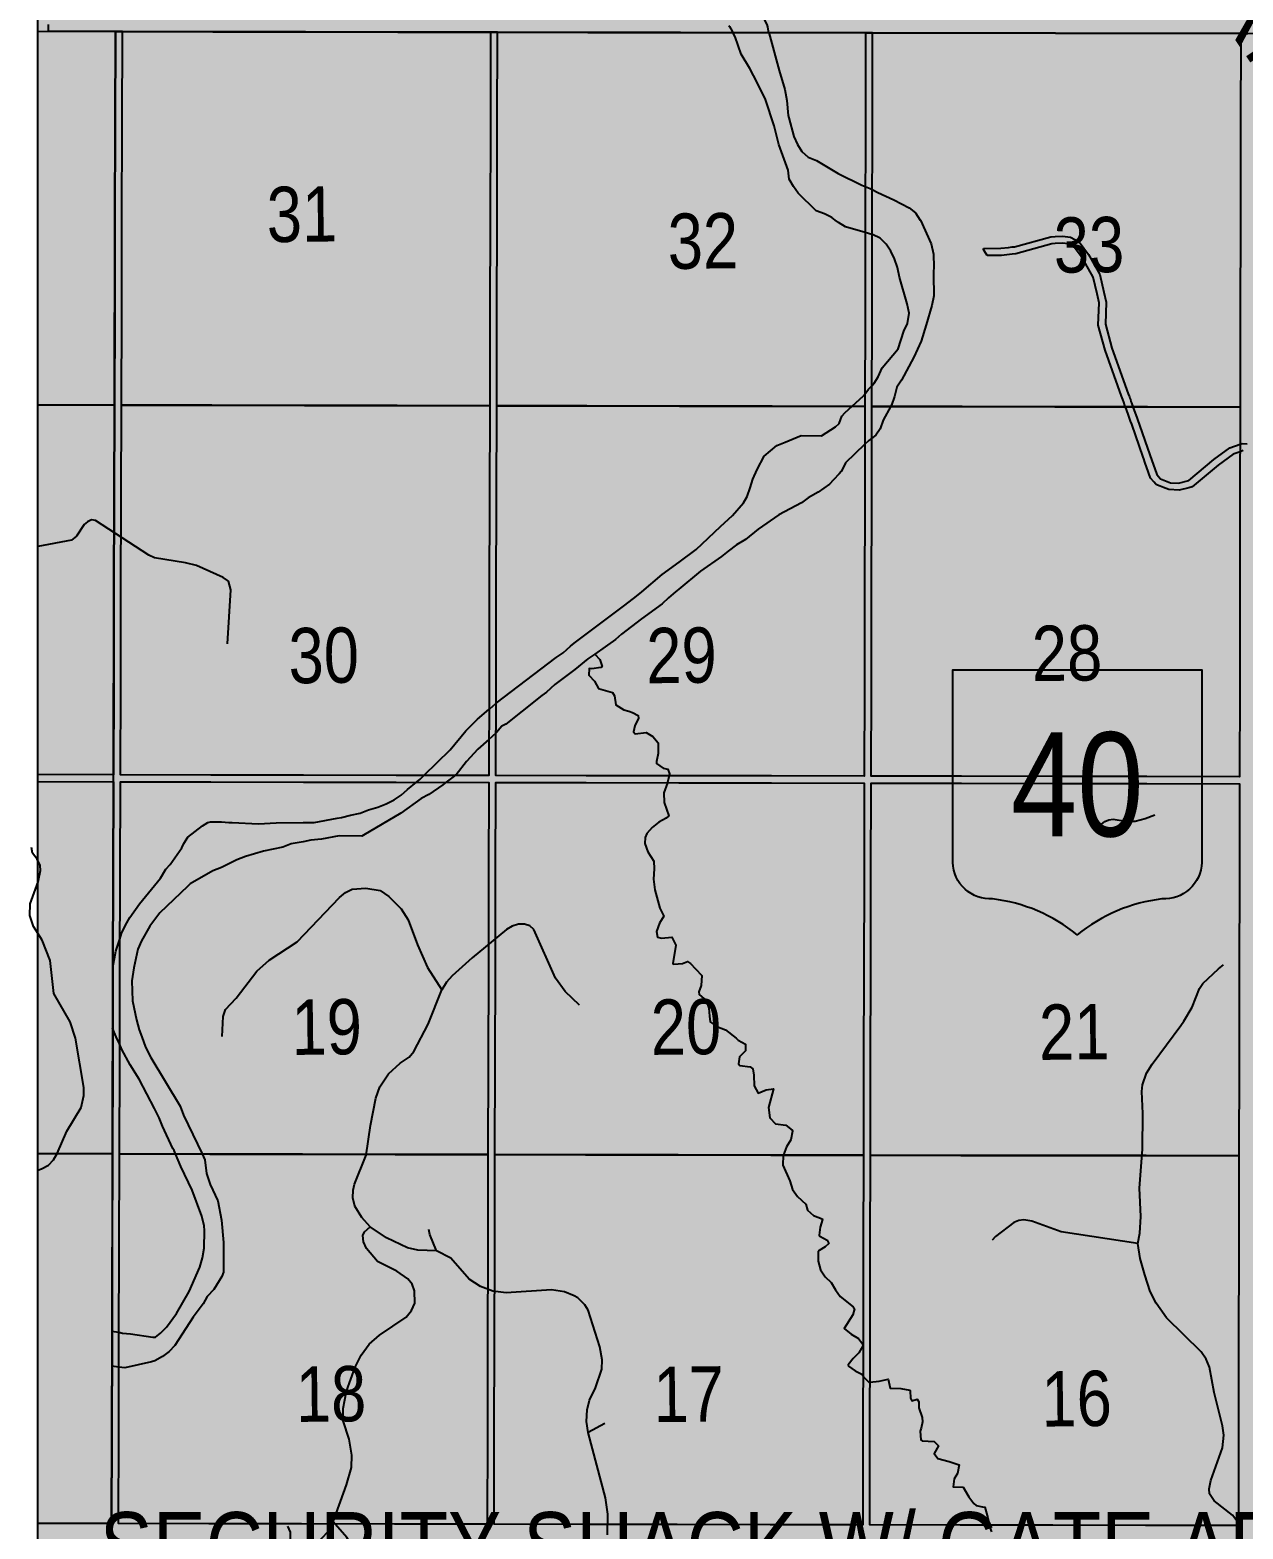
# Model space of a CAD drawing. Extents: x 410314 to 414262, y 6043239 to 6046088.
# Drawn here: x 413028 to 413202.7, y 6043409.7 to 6043625.6 of the extents above; entities that cross this region are included whole.
import ezdxf
from ezdxf.enums import TextEntityAlignment as Align

# ---------------------------------------------------------------- set-up
doc = ezdxf.new("R2010")
doc.units = 0
doc.header["$LTSCALE"] = 5
doc.linetypes.add('DASHED2', pattern=[9.524999999999999, 6.35, -3.175])
for name, color, linetype in [('AUX-LABELS', 1, 'Continuous'), ('CG-NOTES', 7, 'Continuous'), ('Quarters', 8, 'Continuous'), ('RoadSeg', 57, 'DASHED2'), ('ROUTE-MAP-HWY', 2, 'Continuous'), ('ROUTE-MAP-LABELS', 210, 'Continuous'), ('T-WATER', 160, 'Continuous'), ('Townships', 57, 'Continuous')]:
    doc.layers.add(name, color=color, linetype=linetype)
doc.layers.add('ROUTE-MAP-BACKGROUND-H', color=7, linetype='Continuous', true_color=0xf0ebff)
doc.styles.add('120', font='ARIALN.TTF', dxfattribs={"height": 13})
doc.styles.add('80', font='ARIALN.TTF', dxfattribs={"height": 10})
doc.styles.add('80V', font='ARIALN.TTF', dxfattribs={"oblique": 20.00000000000001, "height": 2})

# ---------------------------------------------------------------- blocks, each defined once
blk = doc.blocks.new('*U690')
h = blk.add_hatch(color=255)
edge = h.paths.add_edge_path()
edge.add_line((-78.99999999999999, -11.5), (78.99999999999999, -11.5))
edge.add_arc((79, -5.499999999999993), 6.000000000000007, 269.9999999999998, 359.9999999999999)
edge.add_line((85, -5.5), (85, 4))
edge.add_arc((79, 3.999999999999993), 6, 6.361109362927034e-14, 90.00000000000014)
edge.add_line((78.99999999999999, 10), (-78.99999999999999, 10))
edge.add_arc((-79, 3.999999999999993), 6.000000000000007, 89.99999999999987, 179.9999999999999)
edge.add_line((-85, 4), (-85, -5.5))
edge.add_arc((-79, -5.499999999999993), 6, 180, 270.0000000000001)
at = {"color": 210, "flags": 128}
blk.add_lwpolyline([(-78.99999999999999, -11.5, 3, 3, 0), (78.99999999999999, -11.5, 3, 3, 0.4142135623730951), (85, -5.5, 3, 3, 0), (85, 4, 3, 0, 0.4142135623730951), (78.99999999999999, 10, 0, 0, 0), (-78.99999999999999, 10, 0, 0, 0.4142135623730951), (-85, 4, 0, 0, 0), (-85, -5.5, 0, 3, 0.4142135623730951)], format="xyseb", close=True, dxfattribs=at)
at = {"color": 210, "style": '80'}
blk.add_attdef('ENTER_TEXT_001', (-35.98567530695772, -4.996589358799454), '', height=10, dxfattribs=at)
blk = doc.blocks.new('hwy_primary')
h = blk.add_hatch(color=255)
edge = h.paths.add_edge_path()
edge.add_line((-12.55651075217338, -6.465665019121843), (-12.55651075217338, 12.06093235083426))
edge.add_line((-12.55651075217338, 12.06093235083426), (11.38723733709685, 12.06093235083426))
edge.add_line((11.3872373370973, 12.06093235083426), (11.3872373370973, -6.465665021572022))
edge.add_arc((7.745863239457321, -6.323210403470512), 3.644159524111412, 267.0356154126261, 357.75966761743825, ccw=False)
edge.add_arc((9.389805930542025, -25.65009731670352), 15.79425859854451, 96.66228240425568, 129.1626000068807)
edge.add_arc((-10.5590793456181, -25.65009731670352), 15.79425859854473, 50.83739999311933, 83.33771759574431)
edge.add_arc((-8.915136654535672, -6.323210403470512), 3.644159524110878, 182.2403323825618, 272.9643845873739, ccw=False)
at = {"color": 3}
blk.add_lwpolyline([(-12.55651075217338, -6.465665019121843), (-12.55651075217338, 12.06093235083426), (11.3872373370973, 12.06093235083426), (11.3872373370973, -6.465665021572022, -0.4179197440755494), (7.557404830548421, -9.96249358361456, 0.1427676877764801), (-0.5846367075391754, -13.40391020653124, 0.14276768777648), (-8.726678245624498, -9.96249358361456, -0.4179197440755494), (-12.55651075217338, -6.465665021572022)], format="xyb", dxfattribs=at)
at = {"color": 3, "style": '80V', "flags": 8}
blk.add_attdef('HWY', text='', height=10, dxfattribs=at).set_placement((-0.5846367075391754, 1.049219383609852), align=Align.MIDDLE_CENTER)
blk = doc.blocks.new('*U689')
h = blk.add_hatch(color=255)
edge = h.paths.add_edge_path()
edge.add_line((-88.99999999999999, -20), (88.99999999999999, -20))
edge.add_arc((89, -13.99999999999999), 6.000000000000007, 269.9999999999998, 359.9999999999999)
edge.add_line((95, -14), (95, 12.5))
edge.add_arc((89, 12.49999999999999), 6, 6.785183320455503e-14, 90.00000000000014)
edge.add_line((88.99999999999999, 18.5), (-88.99999999999999, 18.5))
edge.add_arc((-89, 12.49999999999999), 6.000000000000007, 89.99999999999987, 179.9999999999999)
edge.add_line((-95, 12.5), (-95, -14))
edge.add_arc((-89, -13.99999999999999), 6, 180, 270.0000000000001)
at = {"color": 14, "flags": 128}
blk.add_lwpolyline([(113.1782358008245, 59.66840843637166, 0, 7.500000000000001, 0), (-3.4e-15, 0, 0, 0, 0)], format="xyseb", dxfattribs=at)
blk.add_lwpolyline([(-88.99999999999999, -20, 3, 3, 0), (88.99999999999999, -20, 3, 3, 0.4142135623730951), (95, -14, 3, 3, 0), (95, 12.5, 3, 0, 0.4142135623730951), (88.99999999999999, 18.5, 0, 0, 0), (-88.99999999999999, 18.5, 0, 0, 0.4142135623730951), (-95, 12.5, 0, 0, 0), (-95, -14, 0, 3, 0.4142135623730951)], format="xyseb", close=True, dxfattribs=at)
at = {"color": 14, "style": '80'}
blk.add_attdef('ENTER_TEXT_001', (-35.98567530695772, -4.996589358799454), '', height=10, dxfattribs=at)

msp = doc.modelspace()

# ---------------------------------------------------------------- hatches: boundary and pattern name
at = {"layer": 'ROUTE-MAP-BACKGROUND-H'}
h = msp.add_hatch(color=256, dxfattribs=at)
h.dxf.hatch_style = 1
h.paths.add_polyline_path([(413029.1016975934, 6044227.914361649), (414016.0451686559, 6044227.914361649), (414016.0451686559, 6043351.707599934), (413029.1016975934, 6043351.707599934)])

# ---------------------------------------------------------------- linework, layer by layer
at = {"layer": 'Quarters'}
for points in [[(413029.1016975934, 6043625.405431665), (413040.2888535674, 6043625.355993949), (413040.253001005, 6043611.851842532), (413040.2171280716, 6043598.347724956), (413040.1816219934, 6043584.954779849), (413040.1460996373, 6043571.561868462), (413029.1016975934, 6043571.597495091)], [(413029.1016975934, 6043571.597495091), (413040.1460996373, 6043571.561868462), (413040.1106602126, 6043558.168894209), (413040.0752044386, 6043544.775924046), (413040.0397688769, 6043531.382887479), (413040.0052304104, 6043518.324845553), (413029.1016975934, 6043518.360210423)], [(413029.1016975934, 6043517.355720217), (413040.0025952675, 6043517.320373908), (413039.9672532473, 6043503.9329492), (413039.9319252424, 6043490.545561847), (413039.8966197553, 6043477.147008282), (413039.8612654474, 6043463.748451473), (413029.1016975934, 6043463.783573897)], [(413029.1016975934, 6043463.783573897), (413039.8612654474, 6043463.748451473), (413039.8260225489, 6043450.355505722), (413039.7907611201, 6043436.962560439), (413039.7555890465, 6043423.569489222), (413039.7212528303, 6043410.511407567), (413029.1016975934, 6043410.546260229)]]:
    msp.add_lwpolyline(points, dxfattribs=at)
for points in [[(413094.2202756414, 6043584.861687187), (413094.1895070825, 6043571.468833818), (413080.8458791996, 6043571.491925162), (413067.5021994676, 6043571.515047693), (413054.1589165804, 6043571.537885202), (413041.1506268416, 6043571.560139356), (413041.1861496247, 6043584.953086737), (413041.2216559321, 6043598.346001177), (413041.2575263472, 6043611.850151052), (413041.2933805182, 6043625.354268119), (413054.2969850671, 6043625.33188758), (413067.6354472595, 6043625.30895206), (413080.9743366076, 6043625.285801669), (413094.3132410612, 6043625.262648683), (413094.2821435966, 6043611.758592711), (413094.2510579621, 6043598.254574216)], [(413148.2341319682, 6043571.375026863), (413134.8903986725, 6043571.398191287), (413121.5466815241, 6043571.421349682), (413108.2030473233, 6043571.44451299), (413095.1940749979, 6043571.467108875), (413095.2248763125, 6043584.859961165), (413095.255661029, 6043598.252817534), (413095.2867440582, 6043611.756838682), (413095.3178128743, 6043625.260860372), (413108.3219637239, 6043625.238163491), (413121.6609436417, 6043625.214912053), (413134.9999049507, 6043625.191691525), (413148.3388175651, 6043625.168464875), (413148.3125054901, 6043611.66450138), (413148.2861768428, 6043598.160542135), (413148.2601790291, 6043584.767787964)], [(413202.299530786, 6043584.673824226), (413202.2782375543, 6043571.281163545), (413188.9347036227, 6043571.304307776), (413175.5911155901, 6043571.327483148), (413162.2474471889, 6043571.350652645), (413149.2386392008, 6043571.37326559), (413149.2646865848, 6043584.766022), (413149.2906847244, 6043598.158782572), (413149.3170799537, 6043611.662744398), (413149.3434239932, 6043625.166710491), (413162.3473415157, 6043625.144025489), (413175.68622381, 6043625.120759876), (413189.0250884706, 6043625.097491803), (413202.3639033873, 6043625.074250954), (413202.3423787614, 6043611.57038825), (413202.3208394966, 6043598.06652235)], [(413094.0974127555, 6043531.290038124), (413094.0674955431, 6043518.232086577), (413080.7193127843, 6043518.255094153), (413067.370777412, 6043518.27811164), (413054.0229398122, 6043518.300895425), (413041.0097582024, 6043518.323113134), (413041.0442929761, 6043531.381220768), (413041.0796985547, 6043544.774223029), (413041.1151871607, 6043558.167199476), (413041.1506268416, 6043571.560139356), (413054.1589165804, 6043571.537885202), (413067.5021994676, 6043571.515047693), (413080.8458791996, 6043571.491925162), (413094.1895070825, 6043571.468833818), (413094.1587931628, 6043558.075921356), (413094.1280604955, 6043544.683009322)], [(413148.2341319682, 6043571.375026863), (413148.2081392824, 6043557.982177048), (413148.1821297921, 6043544.589323905), (413148.1562029312, 6043531.196445036), (413148.1309091749, 6043518.138584681), (413134.7826534605, 6043518.161660774), (413121.4341132624, 6043518.184753927), (413108.0857922345, 6043518.207822302), (413095.0720639772, 6043518.230321227), (413095.1019774735, 6043531.288342191), (413095.1326234443, 6043544.681316094), (413095.1633564752, 6043558.074227121), (413095.1940749979, 6043571.467108875), (413108.2030473233, 6043571.44451299), (413121.5466815241, 6043571.421349682), (413134.8903986725, 6043571.398191287)], [(413202.2145730486, 6043531.102827473), (413202.1939350331, 6043518.045025726), (413188.8457426586, 6043518.068147808), (413175.4973316792, 6043518.091257075), (413162.1490760262, 6043518.114338044), (413149.1355122309, 6043518.136853144), (413149.1608065071, 6043531.194749617), (413149.1866991454, 6043544.587627538), (413149.212678662, 6043557.98044638), (413149.2386392008, 6043571.37326559), (413162.2474471889, 6043571.350652645), (413175.5911155901, 6043571.327483148), (413188.9347036227, 6043571.304307776), (413202.2782375543, 6043571.281163545), (413202.2570006598, 6043557.888403059), (413202.2357445902, 6043544.495646678)], [(413093.9733842816, 6043477.048938459), (413093.9428146013, 6043463.656047046), (413080.5896425255, 6043463.678977926), (413067.2364185399, 6043463.701940389), (413053.8836912077, 6043463.724625393), (413040.8658240754, 6043463.746749139), (413040.9011483442, 6043477.145234581), (413040.9364257819, 6043490.543657501), (413040.9717806081, 6043503.931180836), (413041.007121116, 6043517.318674909), (413054.0202348948, 6043517.296454695), (413067.3683074892, 6043517.27364534), (413080.716742625, 6043517.250621762), (413094.0651907586, 6043517.22762564), (413094.0345734516, 6043503.83472959), (413094.0039373881, 6043490.441830246)], [(413148.0513947071, 6043476.955661227), (413148.0255794056, 6043463.562865848), (413134.6723365157, 6043463.585834691), (413121.3191076733, 6043463.608838677), (413107.9658623283, 6043463.631874179), (413094.9473792376, 6043463.654308118), (413094.9779819458, 6043477.047235476), (413095.0085355181, 6043490.44012995), (413095.0391698614, 6043503.833028293), (413095.0697573173, 6043517.225927083), (413108.0834198293, 6043517.203392229), (413121.4320083192, 6043517.180302042), (413134.7804807302, 6043517.157202627), (413148.1289714515, 6043517.134101085), (413148.1031069987, 6043503.741297342), (413148.0772257471, 6043490.348493973)], [(413202.1289501252, 6043476.862396286), (413202.1078565622, 6043463.469657085), (413188.7547441429, 6043463.492644949), (413175.40161433, 6043463.515660586), (413162.0484343547, 6043463.538670743), (413149.0301504759, 6043463.561127375), (413149.0559966266, 6043476.95395874), (413149.0817956088, 6043490.346757198), (413149.1076773779, 6043503.739596615), (413149.1335401019, 6043517.132403036), (413162.1472047355, 6043517.10985537), (413175.4955634468, 6043517.086745546), (413188.8439369948, 6043517.063667018), (413202.1923277345, 6043517.040590018), (413202.1711856797, 6043503.647842385), (413202.1500266719, 6043490.25513218)], [(413093.8513065337, 6043423.477229977), (413093.8216266083, 6043410.419205408), (413080.4638342723, 6043410.44204881), (413067.1058557612, 6043410.464916933), (413053.7485041273, 6043410.487577923), (413040.7257788671, 6043410.509664969), (413040.7601157852, 6043423.567782667), (413040.7952862402, 6043436.960852872), (413040.8305785892, 6043450.353834123), (413040.8658240754, 6043463.746749139), (413053.8836912077, 6043463.724625393), (413067.2364185399, 6043463.701940389), (413080.5896425255, 6043463.678977926), (413093.9428146013, 6043463.656047046), (413093.912293265, 6043450.263159597), (413093.8817553573, 6043436.870276247)], [(413147.9483028602, 6043423.384296339), (413147.9232101477, 6043410.326396476), (413134.5654098906, 6043410.349314028), (413121.2073270787, 6043410.372248985), (413107.8492297565, 6043410.395148981), (413094.8261933893, 6043410.417463119), (413094.8559043074, 6043423.475523682), (413094.8863860626, 6043436.868539205), (413094.916892025, 6043450.261421606), (413094.9473792376, 6043463.654308118), (413107.9658623283, 6043463.631874179), (413121.3191076733, 6043463.608838677), (413134.6723365157, 6043463.585834691), (413148.0255794056, 6043463.562865848), (413147.9998164262, 6043450.170007752), (413147.9740323938, 6043436.777183408)], [(413202.0448154973, 6043423.291304223), (413202.0243422809, 6043410.233492841), (413188.666739686, 6043410.25642846), (413175.3086867246, 6043410.279374338), (413161.9509516003, 6043410.302336477), (413148.9278115736, 6043410.324687932), (413148.9529049578, 6043423.38262382), (413148.978602498, 6043436.775476594), (413149.0043848914, 6043450.168299949), (413149.0301504759, 6043463.561127375), (413162.0484343547, 6043463.538670743), (413175.40161433, 6043463.515660586), (413188.7547441429, 6043463.492644949), (413202.1078565622, 6043463.469657085), (413202.086847657, 6043450.07689588), (413202.065787112, 6043436.684131434)]]:
    msp.add_lwpolyline(points, close=True, dxfattribs=at)
at = {"layer": 'RoadSeg'}
for p, q in [((413181.6515189932, 6043510.399173773), (413181.8445864996, 6043510.822803586)), ((413199.1415190951, 6043490.383135545), (413199.8750834003, 6043490.98562801)), ((413193.7411659427, 6043482.24744037), (413194.1621594175, 6043482.855258215)), ((413110.757036615, 6043424.904389863), (413108.3722225074, 6043423.646734327))]:
    msp.add_line(p, q, dxfattribs=at)
for points in [[(413202.7278465641, 6043565.024253365), (413202.2679651378, 6043564.85731137), (413201.2768699523, 6043564.497486721), (413199.1032697067, 6043562.929479586), (413195.3470563292, 6043559.794924702), (413194.8685906689, 6043559.668418668), (413193.4831838746, 6043559.308238175), (413192.0088118941, 6043559.391141107), (413191.2429118908, 6043559.693375305), (413190.7766458199, 6043559.877356385), (413190.3991482886, 6043560.026328576), (413190.1820430634, 6043560.112136383), (413190.0656214481, 6043560.251473378), (413189.8879163794, 6043560.450260534), (413189.3765384803, 6043561.053138002), (413189.0805195142, 6043561.878149695), (413188.5541911986, 6043563.349503165), (413188.3859673371, 6043563.819775466), (413188.2991396478, 6043564.062497288), (413186.658817398, 6043568.803481599), (413186.4917081589, 6043569.275904073), (413186.2997977997, 6043569.811186925), (413186.1311953919, 6043570.281416052), (413185.7626215809, 6043571.309204125), (413185.6839099218, 6043571.52896247), (413185.5154021451, 6043572.00212854), (413185.379542719, 6043572.383523747), (413185.2118957486, 6043572.854132285), (413182.8555301932, 6043579.469107379), (413181.8437572112, 6043583.080411466), (413181.9633120048, 6043586.302201095), (413181.6651126192, 6043587.603167824), (413181.0997772133, 6043589.97907219), (413179.5743749898, 6043592.710779646), (413178.3959736608, 6043594.296399566), (413177.5472056068, 6043594.762688687), (413176.6434274113, 6043594.862469725), (413175.6325749456, 6043594.821378101), (413175.1512738225, 6043594.801818648), (413169.9592197876, 6043593.369264492), (413169.4269761295, 6043593.307073128), (413167.8892322429, 6043593.127481435), (413165.8309832031, 6043593.090995346), (413165.472597548, 6043593.726832156), (413165.3272981424, 6043593.984597808), (413165.2914590927, 6043594.092481146), (413167.821194272, 6043594.141430606), (413168.9177523715, 6043594.269699781), (413169.4499210182, 6043594.331919443), (413169.7642225521, 6043594.368365606), (413174.9936181521, 6043595.811219537), (413175.634371344, 6043595.837278031), (413176.6787087977, 6043595.879738101), (413177.8590925886, 6043595.749399405), (413179.0786263227, 6043595.079437448), (413180.430641395, 6043593.259381347), (413182.0553435571, 6043590.349683736), (413182.65409914, 6043587.83229534), (413182.9826774825, 6043586.401180514), (413182.8639361767, 6043583.201389865), (413183.8235331449, 6043579.776681994), (413186.1650394134, 6043573.203353923), (413186.3328420304, 6043572.732459545), (413186.3938230969, 6043572.561344123), (413186.4682567497, 6043572.352452477), (413186.556822037, 6043572.103727022), (413186.6390308942, 6043571.872820887), (413186.8416151201, 6043571.307322928), (413187.449226546, 6043569.612644202), (413189.2565083315, 6043564.39967935), (413190.2691244422, 6043561.570892863), (413190.7867623265, 6043560.964634602), (413191.0528473656, 6043560.859468194), (413191.5190830582, 6043560.675224651), (413192.2296261162, 6043560.394388231), (413193.3825062417, 6043560.331053757), (413194.8710278659, 6043560.719650556), (413198.4804239532, 6043563.731687952), (413200.7976641889, 6043565.403331353), (413202.2696728532, 6043565.937737611), (413202.5881458428, 6043566.053366277), (413203.2742828451, 6043565.99946301)], [(413056.4036959403, 6043537.195875764), (413056.9145288063, 6043544.967395267), (413056.5569848455, 6043546.192462643), (413055.8131518868, 6043546.744027492), (413051.9812471688, 6043548.46597262), (413050.3743437851, 6043548.867156995), (413045.8966559367, 6043549.576976056), (413045.0894914327, 6043549.960505886), (413037.3945545163, 6043554.969854123), (413036.8272367263, 6043555.025149108), (413036.2658003578, 6043554.780974467), (413035.7744082085, 6043554.371315531), (413034.6756821438, 6043552.683604399), (413033.9537926107, 6043552.136348429), (413029.1016975935, 6043551.197935722)], [(413056.4036959403, 6043537.195875764), (413056.9145288063, 6043544.967395267), (413056.5569848455, 6043546.192462643), (413055.8131518868, 6043546.744027492), (413051.9812471688, 6043548.46597262), (413050.3743437851, 6043548.867156995), (413045.8966559367, 6043549.576976056), (413045.0894914327, 6043549.960505886), (413037.3945545163, 6043554.969854123), (413036.8272367263, 6043555.025149108), (413036.2658003578, 6043554.780974467), (413035.7744082085, 6043554.371315531), (413034.6756821438, 6043552.683604399), (413033.9537926107, 6043552.136348429), (413029.1016975935, 6043551.197935722)], [(413181.8445864996, 6043510.822803586), (413182.7947685616, 6043511.607906857), (413183.3896504592, 6043511.852930925), (413183.9874797988, 6043511.931549176), (413185.7915478718, 6043511.667820134), (413187.1573781383, 6043511.662082396), (413188.6157858829, 6043512.02420872), (413189.9704806712, 6043512.584062738)], [(413181.8445864996, 6043510.822803586), (413182.7947685616, 6043511.607906857), (413183.3896504592, 6043511.852930925), (413183.9874797988, 6043511.931549176), (413185.7915478718, 6043511.667820134), (413187.1573781383, 6043511.662082396), (413188.6157858829, 6043512.02420872), (413189.9704806712, 6043512.584062738)], [(413029.1016975934, 6043461.401536265), (413029.6345853327, 6043461.57909757), (413030.622876694, 6043462.131897793), (413031.3402192137, 6043462.912269764), (413031.8888211603, 6043463.789471157), (413033.2899802864, 6043467.015111672), (413035.3539198161, 6043470.420913469), (413035.7520753693, 6043472.160955817), (413035.7288747808, 6043473.326223735), (413034.5209213499, 6043480.430472235), (413033.7416805433, 6043482.746722227), (413031.3943008611, 6043486.863676603), (413030.8663904859, 6043491.6163939), (413029.7090063846, 6043494.52447472), (413028.4703085324, 6043496.498477893), (413027.9729576143, 6043498.054218012), (413028.005619805, 6043499.753756675), (413029.140993402, 6043502.940819354), (413029.4753814608, 6043504.546493081), (413029.4607658702, 6043505.278864698), (413029.0092634244, 6043506.202579575), (413028.3591951116, 6043507.055693266), (413028.2094363502, 6043507.885543613)], [(413029.1016975934, 6043461.401536265), (413029.6345853327, 6043461.57909757), (413030.622876694, 6043462.131897793), (413031.3402192137, 6043462.912269764), (413031.8888211603, 6043463.789471157), (413033.2899802864, 6043467.015111672), (413035.3539198161, 6043470.420913469), (413035.7520753693, 6043472.160955817), (413035.7288747808, 6043473.326223735), (413034.5209213499, 6043480.430472235), (413033.7416805433, 6043482.746722227), (413031.3943008611, 6043486.863676603), (413030.8663904859, 6043491.6163939), (413029.7090063846, 6043494.52447472), (413028.4703085324, 6043496.498477893), (413027.9729576143, 6043498.054218012), (413028.005619805, 6043499.753756675), (413029.140993402, 6043502.940819354), (413029.4753814608, 6043504.546493081), (413029.4607658702, 6043505.278864698), (413029.0092634244, 6043506.202579575), (413028.3591951116, 6043507.055693266), (413028.2094363502, 6043507.885543613)], [(413055.6352294242, 6043480.652882221), (413055.776957772, 6043483.553658603), (413056.1233844516, 6043484.559705057), (413057.6897496671, 6043486.190019246), (413060.6439117202, 6043490.04635787), (413062.4106538114, 6043491.647294453), (413066.4549186399, 6043494.293122015), (413072.5568734284, 6043500.644075803), (413073.4080887793, 6043501.393915851), (413074.3977415493, 6043501.879910834), (413076.3608180463, 6043501.985841876), (413078.3991931549, 6043501.660221111), (413079.6486286303, 6043500.819192493), (413081.4158974359, 6043499.055567646), (413082.4473667648, 6043497.44422554), (413083.7853328578, 6043493.840112653), (413085.2490914561, 6043490.604836545), (413087.2794971488, 6043487.347827069)], [(413055.6352294242, 6043480.652882221), (413055.776957772, 6043483.553658603), (413056.1233844516, 6043484.559705057), (413057.6897496671, 6043486.190019246), (413060.6439117202, 6043490.04635787), (413062.4106538114, 6043491.647294453), (413066.4549186399, 6043494.293122015), (413072.5568734284, 6043500.644075803), (413073.4080887793, 6043501.393915851), (413074.3977415493, 6043501.879910834), (413076.3608180463, 6043501.985841876), (413078.3991931549, 6043501.660221111), (413079.6486286303, 6043500.819192493), (413081.4158974359, 6043499.055567646), (413082.4473667648, 6043497.44422554), (413083.7853328578, 6043493.840112653), (413085.2490914561, 6043490.604836545), (413087.2794971488, 6043487.347827069)], [(413107.1091941502, 6043485.179267406), (413105.0712526071, 6043487.137035768), (413103.6667978874, 6043489.074102177), (413100.5290452786, 6043496.07328245), (413099.9857234092, 6043496.595622578), (413099.1812954376, 6043496.84580375), (413098.31545327, 6043496.828552045), (413097.4217261298, 6043496.544160479), (413096.6320251927, 6043496.061994653), (413091.6832371302, 6043491.999197419), (413088.8036930211, 6043489.409948142), (413087.9567692878, 6043488.460623883), (413087.2794971488, 6043487.347827069)], [(413107.1091941502, 6043485.179267406), (413105.0712526071, 6043487.137035768), (413103.6667978874, 6043489.074102177), (413100.5290452786, 6043496.07328245), (413099.9857234092, 6043496.595622578), (413099.1812954376, 6043496.84580375), (413098.31545327, 6043496.828552045), (413097.4217261298, 6043496.544160479), (413096.6320251927, 6043496.061994653), (413091.6832371302, 6043491.999197419), (413088.8036930211, 6043489.409948142), (413087.9567692878, 6043488.460623883), (413087.2794971488, 6043487.347827069)], [(413194.1621594175, 6043482.855258215), (413195.3873802292, 6043484.878539884), (413196.4330330481, 6043487.564038757), (413196.8851098586, 6043488.27261651), (413199.1415190951, 6043490.383135545)], [(413194.1621594175, 6043482.855258215), (413195.3873802292, 6043484.878539884), (413196.4330330481, 6043487.564038757), (413196.8851098586, 6043488.27261651), (413199.1415190951, 6043490.383135545)], [(413076.9682657673, 6043453.264965645), (413075.776307899, 6043454.573576894), (413074.7773719945, 6043456.218973333), (413074.4869034417, 6043457.412690906), (413074.5310553822, 6043458.545907835), (413074.7140436768, 6043459.382291012), (413076.3962310557, 6043463.546372198), (413077.0097499696, 6043467.85579541), (413077.7975242254, 6043471.768979132), (413078.3643744249, 6043473.41235084), (413079.6262977832, 6043475.269710985), (413081.2938208266, 6043476.835159488), (413082.6090708465, 6043477.694359126), (413083.2590747, 6043478.506637037), (413085.3460968524, 6043482.412625888), (413087.2794971488, 6043487.347827069)], [(413076.9682657673, 6043453.264965645), (413075.776307899, 6043454.573576894), (413074.7773719945, 6043456.218973333), (413074.4869034417, 6043457.412690906), (413074.5310553822, 6043458.545907835), (413074.7140436768, 6043459.382291012), (413076.3962310557, 6043463.546372198), (413077.0097499696, 6043467.85579541), (413077.7975242254, 6043471.768979132), (413078.3643744249, 6043473.41235084), (413079.6262977832, 6043475.269710985), (413081.2938208266, 6043476.835159488), (413082.6090708465, 6043477.694359126), (413083.2590747, 6043478.506637037), (413085.3460968524, 6043482.412625888), (413087.2794971488, 6043487.347827069)], [(413187.5403288922, 6043450.844779394), (413187.8433261909, 6043452.350025279), (413187.9959084461, 6043454.717935778), (413187.7808103231, 6043458.810921268), (413188.20113843, 6043464.448599933), (413188.2650460768, 6043469.57991148), (413188.1025931612, 6043472.707746911), (413188.2165802466, 6043473.675944141), (413188.8152330433, 6043475.386734839), (413189.5890347969, 6043476.668060859), (413193.7411659427, 6043482.24744037)], [(413187.5403288922, 6043450.844779394), (413187.8433261909, 6043452.350025279), (413187.9959084461, 6043454.717935778), (413187.7808103231, 6043458.810921268), (413188.20113843, 6043464.448599933), (413188.2650460768, 6043469.57991148), (413188.1025931612, 6043472.707746911), (413188.2165802466, 6043473.675944141), (413188.8152330433, 6043475.386734839), (413189.5890347969, 6043476.668060859), (413193.7411659427, 6043482.24744037)], [(413187.5403288922, 6043450.844779394), (413176.4809361144, 6043452.522593261), (413172.2862165542, 6043454.070896522), (413171.1168941494, 6043454.247246095), (413170.3857405937, 6043454.166329087), (413169.6918682854, 6043453.885959307), (413167.0339037913, 6043451.867420814), (413166.5784327278, 6043451.325338617)], [(413187.5403288922, 6043450.844779394), (413176.4809361144, 6043452.522593261), (413172.2862165542, 6043454.070896522), (413171.1168941494, 6043454.247246095), (413170.3857405937, 6043454.166329087), (413169.6918682854, 6043453.885959307), (413167.0339037913, 6043451.867420814), (413166.5784327278, 6043451.325338617)], [(413071.6547571447, 6043410.788110199), (413073.5808616905, 6043416.089692512), (413074.2974382485, 6043418.568771541), (413074.3281031246, 6043420.368376744), (413073.9483869118, 6043422.692304045), (413073.096692397, 6043425.306855811), (413073.0609195477, 6043427.10477417), (413073.577674333, 6043429.580272433), (413074.8076192234, 6043433.035745183), (413075.6728444708, 6043434.751746451), (413076.839520084, 6043436.373984084), (413078.3132588377, 6043437.63598249), (413082.1583757687, 6043440.244554095), (413082.9056082438, 6043441.192237753), (413083.3836985792, 6043442.267697647), (413083.3485964412, 6043444.032256759), (413083.0295492779, 6043444.991800025), (413082.414247309, 6043445.778990528), (413080.8272891126, 6043446.846514647), (413078.0342661489, 6043448.256501992), (413076.4647083759, 6043450.123806491), (413076.0126203912, 6043451.080729974), (413075.9272823056, 6043452.011543956), (413076.1503479223, 6043452.515762487), (413076.9682657673, 6043453.264965645)], [(413071.6547571447, 6043410.788110199), (413073.5808616905, 6043416.089692512), (413074.2974382485, 6043418.568771541), (413074.3281031246, 6043420.368376744), (413073.9483869118, 6043422.692304045), (413073.096692397, 6043425.306855811), (413073.0609195477, 6043427.10477417), (413073.577674333, 6043429.580272433), (413074.8076192234, 6043433.035745183), (413075.6728444708, 6043434.751746451), (413076.839520084, 6043436.373984084), (413078.3132588377, 6043437.63598249), (413082.1583757687, 6043440.244554095), (413082.9056082438, 6043441.192237753), (413083.3836985792, 6043442.267697647), (413083.3485964412, 6043444.032256759), (413083.0295492779, 6043444.991800025), (413082.414247309, 6043445.778990528), (413080.8272891126, 6043446.846514647), (413078.0342661489, 6043448.256501992), (413076.4647083759, 6043450.123806491), (413076.0126203912, 6043451.080729974), (413075.9272823056, 6043452.011543956), (413076.1503479223, 6043452.515762487), (413076.9682657673, 6043453.264965645)], [(413086.5310388932, 6043449.791990127), (413083.8313076282, 6043449.871156819), (413082.358246398, 6043450.241642365), (413079.331622622, 6043451.679971947), (413076.9682657673, 6043453.264965645)], [(413086.5310388932, 6043449.791990127), (413083.8313076282, 6043449.871156819), (413082.358246398, 6043450.241642365), (413079.331622622, 6043451.679971947), (413076.9682657673, 6043453.264965645)], [(413086.5310388932, 6043449.791990127), (413085.5516084727, 6043452.137348857), (413085.4369477096, 6043452.868098182)], [(413086.5310388932, 6043449.791990127), (413085.5516084727, 6043452.137348857), (413085.4369477096, 6043452.868098182)], [(413108.3722225074, 6043423.646734327), (413108.1411309616, 6043425.207891137), (413108.207100602, 6043426.908094955), (413108.5794556256, 6043428.281099076), (413109.4098435633, 6043430.063333535), (413110.3223209339, 6043432.746337741), (413110.395447176, 6043434.079994424), (413110.057965636, 6043435.971971642), (413108.3538229245, 6043441.234392456), (413107.9050270655, 6043442.024806968), (413106.8853949265, 6043443.037032775), (413106.3800688754, 6043443.326887649), (413104.9696806966, 6043443.898251121), (413103.098350791, 6043444.19384203), (413096.5779985066, 6043443.763874372), (413094.6415963665, 6043443.991529474), (413092.8627016683, 6043444.655414547), (413091.2100047133, 6043445.688518328), (413088.584176274, 6043448.733785048), (413086.5310388932, 6043449.791990127)], [(413108.3722225074, 6043423.646734327), (413108.1411309616, 6043425.207891137), (413108.207100602, 6043426.908094955), (413108.5794556256, 6043428.281099076), (413109.4098435633, 6043430.063333535), (413110.3223209339, 6043432.746337741), (413110.395447176, 6043434.079994424), (413110.057965636, 6043435.971971642), (413108.3538229245, 6043441.234392456), (413107.9050270655, 6043442.024806968), (413106.8853949265, 6043443.037032775), (413106.3800688754, 6043443.326887649), (413104.9696806966, 6043443.898251121), (413103.098350791, 6043444.19384203), (413096.5779985066, 6043443.763874372), (413094.6415963665, 6043443.991529474), (413092.8627016683, 6043444.655414547), (413091.2100047133, 6043445.688518328), (413088.584176274, 6043448.733785048), (413086.5310388932, 6043449.791990127)], [(413202.0218681219, 6043409.596570525), (413201.7962838683, 6043410.891097099), (413201.1794804344, 6043411.744879426), (413198.5405619748, 6043413.790563064), (413197.8878620829, 6043414.776725441), (413197.8060246678, 6043415.541422268), (413198.04911686, 6043416.712129135), (413199.7200034544, 6043421.442345776), (413199.917154583, 6043423.24501501), (413199.7239166306, 6043424.57358781), (413198.527940325, 6043429.41273175), (413197.8894628505, 6043433.030915759), (413197.3998915059, 6043434.18691684), (413196.6461089325, 6043435.237741997), (413191.6849135287, 6043440.135223944), (413190.1766888027, 6043442.270292705), (413189.3102550792, 6043443.951752057), (413188.5298948536, 6043446.334625104), (413187.8832459831, 6043448.686509055), (413187.5403288922, 6043450.844779394)], [(413202.0218681219, 6043409.596570525), (413201.7962838683, 6043410.891097099), (413201.1794804344, 6043411.744879426), (413198.5405619748, 6043413.790563064), (413197.8878620829, 6043414.776725441), (413197.8060246678, 6043415.541422268), (413198.04911686, 6043416.712129135), (413199.7200034544, 6043421.442345776), (413199.917154583, 6043423.24501501), (413199.7239166306, 6043424.57358781), (413198.527940325, 6043429.41273175), (413197.8894628505, 6043433.030915759), (413197.3998915059, 6043434.18691684), (413196.6461089325, 6043435.237741997), (413191.6849135287, 6043440.135223944), (413190.1766888027, 6043442.270292705), (413189.3102550792, 6043443.951752057), (413188.5298948536, 6043446.334625104), (413187.8832459831, 6043448.686509055), (413187.5403288922, 6043450.844779394)], [(413111.1650741349, 6043408.912825413), (413111.20571272, 6043411.87834315), (413110.8921610399, 6043414.237228946), (413108.3722225074, 6043423.646734327)], [(413111.1650741349, 6043408.912825413), (413111.20571272, 6043411.87834315), (413110.8921610399, 6043414.237228946), (413108.3722225074, 6043423.646734327)], [(413065.0719615734, 6043410.156901165), (413065.456301554, 6043409.264976764), (413065.5067984753, 6043406.73469412), (413065.9803961253, 6043406.377705113), (413067.3148885412, 6043406.27092175), (413067.976747912, 6043406.484201861), (413068.8292018361, 6043407.16730811), (413071.0148448287, 6043409.476271918), (413071.6547571447, 6043410.788110199)], [(413065.0719615734, 6043410.156901165), (413065.456301554, 6043409.264976764), (413065.5067984753, 6043406.73469412), (413065.9803961253, 6043406.377705113), (413067.3148885412, 6043406.27092175), (413067.976747912, 6043406.484201861), (413068.8292018361, 6043407.16730811), (413071.0148448287, 6043409.476271918), (413071.6547571447, 6043410.788110199)], [(413077.2899720421, 6043400.507856153), (413076.2591053324, 6043403.751751321), (413075.6317306735, 6043405.138271344), (413073.5993974725, 6043408.495111194), (413071.6547571447, 6043410.788110199)], [(413077.2899720421, 6043400.507856153), (413076.2591053324, 6043403.751751321), (413075.6317306735, 6043405.138271344), (413073.5993974725, 6043408.495111194), (413071.6547571447, 6043410.788110199)]]:
    msp.add_lwpolyline(points, dxfattribs=at)
at = {"layer": 'ROUTE-MAP-BACKGROUND-H'}
msp.add_lwpolyline([(413029.1016975934, 6044227.914361727), (414016.0451686559, 6044227.914361727), (414016.0451686559, 6043351.707600016), (413029.1016975934, 6043351.707600016)], close=True, dxfattribs=at)
at = {"layer": 'ROUTE-MAP-HWY', "const_width": 3.996481334153727, "flags": 128}
msp.add_lwpolyline([(413224.6505711173, 6043464.650313035), (413204.3057293788, 6043486.265291034), (413199.8750834003, 6043490.98562801), (413181.6515189932, 6043510.399173773), (413180.633728641, 6043511.483174299), (413179.8558493758, 6043512.326965937), (413179.1479956866, 6043513.132091912), (413178.1176100924, 6043514.407736869), (413177.5643224557, 6043515.14810444), (413176.847396382, 6043516.183776218), (413176.105210053, 6043517.358846336), (413175.3397237798, 6043518.679241357), (413174.8159275521, 6043519.679361686), (413174.3446508945, 6043520.652332948), (413173.7209798495, 6043522.028808381), (413166.2443700692, 6043538.694589408), (413165.2429179693, 6043541.048002121), (413164.7337331602, 6043542.489897925), (413164.4255632802, 6043543.523371955), (413164.2514256147, 6043544.184499652), (413164.0963157711, 6043544.842626384), (413163.9658770643, 6043545.50848902), (413163.8470469861, 6043546.250304443), (413163.7201177051, 6043547.280098638), (413163.6417764695, 6043548.384292516), (413163.6186059795, 6043549.047356298), (413163.6198692941, 6043549.821185463), (413163.6479470936, 6043550.706887333), (413163.7301458088, 6043551.847835377), (413163.8215241415, 6043552.700432154), (413164.0245999284, 6043554.175809446), (413165.5439326307, 6043564.020740327), (413166.3589011819, 6043569.464554382), (413166.5996197993, 6043571.201143789), (413166.764024684, 6043572.606553397), (413166.8564976936, 6043573.59516388), (413166.9485175341, 6043574.916211886), (413166.9952184542, 6043576.056488379), (413167.0201430896, 6043577.23016096), (413167.0215004446, 6043578.06180577), (413167.011220576, 6043578.799708476), (413166.9778199043, 6043579.888251409), (413166.9151141515, 6043581.029847062), (413166.8232964152, 6043582.211894348), (413166.6241754447, 6043584.046417749), (413166.2923506094, 6043586.247355575), (413166.0032084659, 6043587.807058831), (413165.7321484371, 6043589.094330426), (413165.4201608279, 6043590.345360791), (413165.1032524438, 6043591.507454976), (413164.6338011379, 6043593.057869433), (413164.5564066743, 6043593.287795225), (413164.1586788765, 6043594.46412925), (413163.5105803463, 6043596.195746923), (413163.0145606162, 6043597.404515803), (413162.5920095885, 6043598.364465958), (413162.0222928938, 6043599.578939248), (413161.1849522804, 6043601.248299494), (413160.5623753964, 6043602.394688653), (413159.9508519901, 6043603.439141322), (413159.353253008, 6043604.413524174), (413158.5861557226, 6043605.601711388), (413157.7211280261, 6043606.894976828), (413152.6593218123, 6043614.366087865), (413151.8384015072, 6043615.612974467), (413151.0010402203, 6043616.95514553), (413150.2847573762, 6043618.194048853), (413149.7881083029, 6043619.108230161), (413149.2254739212, 6043620.207110067), (413148.4858543433, 6043621.757011734), (413147.9894334693, 6043622.879852689), (413147.2871491259, 6043624.600536813), (413146.8608154685, 6043625.739917357), (413146.4931133004, 6043626.795792671), (413146.129674759, 6043627.926153122)], dxfattribs=at)
at = {"layer": 'T-WATER'}
for points in [[(413134.377968975, 6043625.21645865), (413134.3493436134, 6043625.383703955), (413134.2350998663, 6043626.051457774), (413134.2131474047, 6043626.17983006), (413134.1942778075, 6043626.218958928), (413132.4913304208, 6043629.751558151), (413130.0727373654, 6043635.570997573), (413130.0668348406, 6043636.349608487), (413130.203637733, 6043637.96129841), (413130.6497688343, 6043639.270917234), (413131.0864503643, 6043640.001713446), (413131.3352523725, 6043641.019620209), (413131.358530889, 6043641.493192101), (413132.4123039622, 6043642.803064394), (413132.8472200801, 6043643.587188466), (413133.6823391183, 6043644.482340463), (413135.32529631, 6043646.542612387), (413136.193000466, 6043647.009078837), (413137.5057413662, 6043647.858315608), (413138.7517727183, 6043648.255363719), (413139.5080642366, 6043648.496324164), (413140.0869745042, 6043648.680809079)], [(413134.377968975, 6043625.21645865), (413134.3808343107, 6043625.199760841), (413135.8734619708, 6043619.760538238), (413136.70659977, 6043617.013399241), (413136.9646543073, 6043615.406870154), (413137.1644673938, 6043613.241128988), (413137.2650529022, 6043612.910069457), (413138.0027231867, 6043610.24626343), (413138.5312684939, 6043609.102491582), (413139.1686357653, 6043608.063857047), (413140.0420865419, 6043607.264545856), (413141.2398939709, 6043606.764515618), (413144.4006223539, 6043604.905751402), (413147.7934094435, 6043603.244359036), (413148.2605603631, 6043603.062361701), (413149.0115936333, 6043602.769785443), (413149.2642869661, 6043602.629736366), (413150.0769663698, 6043602.179402024), (413152.4064568463, 6043601.139513094), (413154.5866097852, 6043599.960000326), (413155.5429296685, 6043599.226034855), (413156.2024177259, 6043598.207262401), (413156.2191763228, 6043598.170423034), (413157.7589548537, 6043594.786890606), (413158.1018710533, 6043593.304339842), (413158.1228066224, 6043592.855202128), (413158.1688873905, 6043591.867972233), (413158.0996482446, 6043590.317424788), (413158.1832795672, 6043587.311506706), (413157.8920270825, 6043585.91094846), (413157.0418781769, 6043583.122936355), (413156.3248089054, 6043580.771317987), (413155.2579503659, 6043578.46623787), (413153.5116590816, 6043575.166321904), (413152.8485329033, 6043574.145596709), (413152.5119524528, 6043572.792998731), (413152.0683360972, 6043571.549218055), (413151.9801383253, 6043571.392162456), (413150.8600130776, 6043569.397236099), (413150.4527613799, 6043568.125635326), (413149.7906665308, 6043567.248298413), (413149.1946033292, 6043566.772071866), (413148.7928341709, 6043566.451090955), (413148.1882657586, 6043565.882091713), (413145.4157755942, 6043563.272506936), (413145.3087541333, 6043562.937297871), (413144.7946973944, 6043562.024613009), (413144.5064707443, 6043561.677587738), (413143.71664419, 6043560.826244731), (413143.1260429373, 6043560.181743659), (413141.493955892, 6043559.03086111), (413140.0824155941, 6043558.196671201), (413139.0927004498, 6043557.51164861), (413135.8497100499, 6043555.75493094), (413132.8805386099, 6043553.69783076), (413131.017194214, 6043552.20782368), (413129.7397974705, 6043551.468484599), (413128.5145888029, 6043550.541285731), (413127.5956204631, 6043549.746487349), (413124.5732586749, 6043547.660743087), (413121.4558017394, 6043545.078073293), (413120.9514405903, 6043544.660240605), (413119.9237461237, 6043543.80883996), (413119.0548604868, 6043542.959847375), (413116.064349192, 6043540.812149612), (413113.1807145553, 6043538.601932703), (413112.2890405416, 6043537.814808248), (413109.3107025428, 6043535.713022272)], [(413128.6565467514, 6043626.22839036), (413128.7455376091, 6043626.060786043), (413129.1000513119, 6043625.392904687), (413129.1888716936, 6043625.225496823)], [(413149.2516592631, 6043596.14699397), (413148.2476238838, 6043596.436745144), (413145.4563740829, 6043597.242226809), (413144.4058649017, 6043597.867250264), (413143.9617473018, 6043598.191776516), (413143.4638481825, 6043598.555566656), (413142.4018360155, 6043599.111141297), (413141.2181377114, 6043599.545232644), (413138.6319419858, 6043602.092479498), (413137.924359588, 6043603.047633936), (413137.3073097638, 6043604.108026491), (413137.1804927572, 6043605.39316915), (413135.8567299229, 6043609.093436757), (413135.153895086, 6043611.76593356), (413133.9371663192, 6043615.584127258), (413132.7039332378, 6043618.039865034), (413131.6827069616, 6043620.016307589), (413130.4171844714, 6043622.10098911), (413129.5317210612, 6043624.579566989), (413129.1888716936, 6043625.225496823)], [(413039.896773873, 6043490.569292279), (413040.3416414614, 6043492.930393032), (413040.912136363, 6043494.675831665), (413041.1701674597, 6043495.465314085), (413041.7376492624, 6043496.698213079), (413042.3530160836, 6043497.763552224), (413043.7341736211, 6043499.729519577), (413046.7883968021, 6043503.430985312), (413047.52689696, 6043504.733723346), (413048.1655110886, 6043505.424252917), (413049.868748432, 6043507.796748261), (413050.14731419, 6043508.457130515), (413050.7317402598, 6043509.375585614), (413052.8141794661, 6043511.006610844), (413053.5728591087, 6043511.466401272), (413053.9798162099, 6043511.541156004), (413055.5654599317, 6043511.570883815), (413056.626031284, 6043511.465702627), (413057.1087170994, 6043511.484743858), (413060.8979441868, 6043511.295897231), (413063.4519708733, 6043511.413033628), (413067.318798219, 6043511.456478735), (413068.8860644996, 6043511.474047383), (413072.2255476483, 6043512.106204991), (413072.8393656644, 6043512.169105405), (413074.1516231406, 6043512.540895573), (413075.5401983013, 6043512.825838819), (413076.7396134331, 6043513.298635568), (413078.0665707914, 6043513.663258033), (413079.2878116147, 6043514.149015668), (413080.4201497732, 6043514.717971101), (413081.4543474606, 6043515.380665453), (413082.334063243, 6043516.226110453), (413083.6256043469, 6043517.269389215), (413084.1842593673, 6043517.720651431), (413084.7490109811, 6043518.271866568), (413088.4745405479, 6043521.908171014), (413090.7658823979, 6043524.646776357), (413092.4139560323, 6043526.334407954), (413094.0540045923, 6043527.715257546), (413094.2056135057, 6043527.842901764), (413095.0606304657, 6043528.600813188), (413095.120624365, 6043528.654043069), (413103.7430632058, 6043535.222267568), (413104.7717022676, 6043535.883085386), (413105.8521344401, 6043536.832439862), (413106.3542303496, 6043537.273611126), (413113.6513998139, 6043542.767803507), (413115.3455239401, 6043544.031349024), (413116.0957916379, 6043544.668681922), (413119.038393574, 6043547.168478264), (413121.4639917543, 6043548.951362286), (413123.952620437, 6043550.780541665), (413127.4230687048, 6043554.083074654), (413129.17021718, 6043555.681882517), (413130.7359885204, 6043557.472463528), (413131.2576580343, 6043558.417578277), (413131.7102143225, 6043559.635722116), (413132.0827212475, 6043560.90742784), (413132.7069160345, 6043562.314374318), (413133.7395424598, 6043564.235601489), (413135.5465141512, 6043565.764520851), (413136.7684857482, 6043566.215383885), (413139.0759248273, 6043567.198690072), (413141.9676310474, 6043567.1402018), (413143.986736487, 6043568.436791245), (413144.5066643598, 6043568.93741145), (413144.9265844944, 6043569.961836302), (413145.4084444972, 6043570.512160758), (413146.3795784643, 6043571.401870329), (413148.0181508056, 6043572.903240516), (413148.202378301, 6043573.150487886), (413148.7320288524, 6043573.861290758), (413149.2092610511, 6043574.343169935), (413149.5693741739, 6043574.70672162), (413150.1293777369, 6043575.640477598), (413150.7399653976, 6043576.943257179), (413153.0393487191, 6043579.647846873), (413153.8193274224, 6043582.21680674), (413154.3844943677, 6043583.338869312), (413154.6194228982, 6043584.789233258), (413154.3249857191, 6043586.156166782), (413153.2164673814, 6043590.010100177), (413152.936765626, 6043591.389752987), (413152.4857788883, 6043592.626245429), (413151.9497308909, 6043593.753745099), (413151.284593989, 6043594.745156834), (413150.4552928434, 6043595.580459498), (413149.3382997948, 6043596.121977523), (413149.2516592631, 6043596.14699397)], [(413109.3107025428, 6043535.713022272), (413108.3206446102, 6043535.041816642), (413106.4637998528, 6043533.503273063), (413103.5634143989, 6043531.31284079), (413102.3625095726, 6043530.252953014), (413101.6791308781, 6043529.772183199), (413098.8877848529, 6043527.502686458), (413096.4971775037, 6043525.639058062), (413095.9339428603, 6043525.351924232), (413095.1774078445, 6043524.434859171), (413095.0508244883, 6043524.321738783), (413094.044181127, 6043523.422059197), (413092.4775662367, 6043522.021991649), (413090.8394748301, 6043520.263242173), (413089.3720097942, 6043518.327294493), (413089.2869337905, 6043518.264036505), (413087.939541439, 6043517.261912262), (413087.4222601303, 6043516.877198283), (413085.4004020997, 6043515.506671508), (413084.325302433, 6043514.903817735), (413081.3670046265, 6043512.8059965), (413076.0099992785, 6043509.618117345), (413075.7625798255, 6043509.51430696), (413072.520790842, 6043509.527357819), (413069.9750006605, 6043509.048136197), (413068.4346510076, 6043508.922147453), (413067.3119946424, 6043508.702078124), (413065.6173759992, 6043508.369879559), (413064.4160856444, 6043507.902574833), (413061.617205817, 6043507.34324641), (413059.0150327362, 6043506.565136793), (413057.7679664353, 6043506.108209315), (413055.5400985648, 6043504.963606082), (413054.3002231104, 6043504.508554472), (413051.0558944702, 6043502.615470873), (413050.6579402004, 6043502.27194848), (413046.6995850308, 6043498.459975188), (413045.2519293339, 6043496.546208389), (413044.0303556583, 6043494.412215648), (413043.527858505, 6043493.247835777), (413042.913082726, 6043490.553033708), (413042.9101124704, 6043490.539983309), (413042.663880935, 6043488.6618554), (413042.7495115514, 6043485.774228934), (413043.3191065323, 6043483.061661515), (413043.6921090378, 6043481.615420812), (413044.0616101238, 6043480.604342883), (413044.6049583744, 6043479.119935699), (413045.3953923652, 6043477.626043764), (413049.6118116597, 6043470.599963222), (413050.1057105717, 6043469.334715637), (413052.7612747815, 6043463.750187048), (413053.1770031566, 6043462.876139128), (413053.42174946, 6043460.942169947), (413053.921742383, 6043459.355366289), (413055.010050578, 6043456.984204734), (413055.5824815088, 6043454.194747122), (413055.8255205185, 6043450.991287159), (413055.8668865412, 6043446.696846861), (413055.6312043353, 6043446.115800808), (413054.4559736851, 6043444.214707487), (413053.50657216, 6043443.229298669), (413052.9353662443, 6043442.142724165), (413051.4783968652, 6043440.241629006), (413049.3792847242, 6043436.969936625), (413048.8464961013, 6043436.139486975), (413048.0050512108, 6043435.290842965), (413047.0469456352, 6043434.555920457), (413045.9612019202, 6043433.927304881), (413045.4942139601, 6043433.826167687), (413041.627374326, 6043432.956726091), (413040.7498386274, 6043433.057138202), (413039.7456665503, 6043433.172074037)], [(413109.3107025428, 6043535.713022272), (413110.0620307227, 6043534.930723411), (413110.369359973, 6043533.948715235), (413110.214211031, 6043533.776530971), (413108.899615584, 6043533.5767086), (413108.5185630047, 6043533.617492205), (413108.4834448434, 6043532.671343186), (413109.2849745636, 6043531.805572744), (413109.8622039705, 6043530.75757517), (413111.8894783162, 6043530.16723107), (413112.1424886971, 6043529.711339757), (413112.3643644975, 6043528.409976306), (413113.5078299345, 6043527.702269203), (413114.2331382453, 6043527.488490642), (413114.7732450527, 6043527.316179184), (413115.5676225736, 6043526.878236892), (413115.6309262253, 6043526.50589353), (413115.109791781, 6043525.372352943), (413114.8887806203, 6043524.500601104), (413115.1375059326, 6043524.225765739), (413116.743129758, 6043524.407454893), (413117.6868231103, 6043523.863572306), (413118.4633914807, 6043522.951734403), (413118.4597715405, 6043521.409626966)], [(413118.4597715405, 6043521.409626966), (413118.2059293104, 6043520.253914556), (413118.2132330996, 6043519.966825567), (413119.1701181741, 6043519.271244896), (413119.8668488547, 6043519.153994768), (413120.1062791742, 6043518.467591047), (413120.0476878742, 6043518.210863087), (413119.8186624651, 6043517.206775688), (413119.810393701, 6043517.170502021), (413119.2930919835, 6043515.735213137), (413119.3165265475, 6043514.354435401), (413120.0041078049, 6043512.413428372), (413119.6075937079, 6043512.102845355), (413118.5488336452, 6043511.507446568), (413117.6036012258, 6043510.761755604), (413116.8358720253, 6043509.866451616), (413116.5945833337, 6043509.290922951), (413116.5179748923, 6043508.435714621), (413116.945386418, 6043507.232127935), (413117.828285919, 6043505.873425405), (413117.900982436, 6043504.787829128), (413117.7738721356, 6043503.32283175), (413117.9841648183, 6043501.774373922), (413118.6971039207, 6043499.151311767), (413119.28361407, 6043497.958966171), (413118.6687685798, 6043496.992535817), (413118.2237372517, 6043495.761218248), (413118.3569126446, 6043494.956237855), (413118.9492876944, 6043494.830373058), (413120.4205565391, 6043494.944454982), (413121.0026567359, 6043493.797756325), (413120.5521393708, 6043491.174356987), (413120.6122570244, 6043491.058073112), (413121.3419040451, 6043491.120523907), (413121.9698944887, 6043491.174314083), (413122.6797583237, 6043491.44325992), (413123.0983532598, 6043491.185743548), (413123.8207890787, 6043490.414059427), (413124.7553101052, 6043489.415807185), (413124.6369459225, 6043487.976533676), (413124.3155220711, 6043487.08888443), (413124.3702026496, 6043486.677995197), (413125.3585292982, 6043485.810928509), (413125.7331864501, 6043484.721874236), (413125.836826578, 6043483.584699174), (413125.9588303721, 6043482.743686866), (413126.9285511905, 6043482.080873634), (413128.1578114366, 6043481.617114067), (413129.6717356937, 6043480.388709611), (413129.9933670003, 6043480.1277229), (413131.0476923618, 6043479.530090207), (413131.0236320595, 6043478.577333593), (413130.1914574869, 6043477.709854709), (413130.0151820413, 6043476.718113828), (413130.2418891135, 6043476.476615064), (413131.6854915938, 6043476.279991509), (413132.0984515923, 6043475.989418597), (413132.2265275099, 6043475.101260299), (413132.30018007, 6043473.567858997), (413132.8639482845, 6043472.476722029), (413134.0315145942, 6043472.984724111), (413135.0459332237, 6043473.115423591), (413134.362162905, 6043470.437729761), (413134.5236965528, 6043468.925571584), (413135.3454396898, 6043468.070098325), (413136.8643111482, 6043467.905757959), (413137.774889585, 6043467.17211073), (413137.8157084822, 6043467.018100188), (413137.5515178465, 6043465.780170906), (413136.9358092137, 6043464.753598155), (413136.4920608672, 6043463.606414831), (413136.4667849547, 6043463.541087724), (413136.4002982872, 6043462.109479859), (413137.4248788118, 6043459.858560626), (413137.8262821358, 6043458.609618412), (413138.5410617716, 6043457.634355094), (413139.7009894747, 6043456.516327335), (413139.9592250311, 6043455.649024672), (413140.84568463, 6043454.877154761), (413142.0566268096, 6043454.409931224), (413142.1143494457, 6043454.323478793), (413141.7999485725, 6043453.219452771), (413141.6384897868, 6043452.026380625), (413141.7199521672, 6043451.910456687), (413142.8108556551, 6043451.314321255), (413143.0320105575, 6043450.840638435), (413142.5122227178, 6043450.354677573), (413141.628254556, 6043449.855308539), (413141.4875828339, 6043449.657098447), (413141.4822652781, 6043448.318250022), (413141.8470776889, 6043447.056784555)], [(413039.7589286102, 6043438.241505105), (413040.762969311, 6043438.058147213), (413041.315171152, 6043437.9573283), (413042.4525727048, 6043437.851317724), (413045.6640906312, 6043437.351231106), (413046.0753630789, 6043437.376739493), (413046.7872008717, 6043437.921900732), (413047.6339607227, 6043438.777945901), (413049.0588227647, 6043440.75717824), (413050.8996894422, 6043443.940066661), (413052.4251536184, 6043447.458947944), (413052.8050383027, 6043448.768175327), (413053.0498790327, 6043450.192588806), (413053.1155403661, 6043452.728750714), (413053.0411868968, 6043453.378947864), (413052.7176975695, 6043454.759490932), (413051.3516601324, 6043458.509945001), (413049.7116761397, 6043461.940540692), (413048.9504756141, 6043463.756728101), (413048.7571868337, 6043464.217810315), (413048.5379633503, 6043464.546531874), (413047.0403695622, 6043467.722717903), (413046.5895485001, 6043468.947588337), (413045.9251182848, 6043470.270285408), (413043.6926583299, 6043474.493416771), (413042.3829878301, 6043476.565357439), (413041.2140151493, 6043478.792538363), (413040.863194309, 6043479.585640437), (413040.407326331, 6043480.616377309), (413039.8656623458, 6043481.841530582)], [(413141.8470776889, 6043447.056784555), (413142.4919990149, 6043446.041851425), (413143.3874265586, 6043445.247942758), (413143.9751742462, 6043444.180335771), (413144.6733359607, 6043443.201542564), (413146.5583115302, 6043441.704445131), (413146.7537338319, 6043441.444933057), (413146.4831525655, 6043440.560065472), (413145.2324287425, 6043438.591242294), (413146.2450452452, 6043437.805505269), (413147.304593169, 6043437.17489979), (413147.599291115, 6043436.801518678), (413147.9380762815, 6043436.372257942), (413148.0179805422, 6043436.270959405), (413147.9375864235, 6043436.126784329), (413147.3702291707, 6043435.10930572), (413146.5421907517, 6043434.294872953), (413145.8069167931, 6043433.397352963), (413145.8893808931, 6043433.186314762), (413146.8460377543, 6043432.507151536), (413147.8099398465, 6043432.025463506), (413147.9293745643, 6043431.836283022), (413147.9886793825, 6043431.74233406), (413148.2427875824, 6043431.474834647), (413148.7994924635, 6043430.888740887), (413148.9321586128, 6043430.902518206), (413150.2715256201, 6043431.041244884), (413151.5909781263, 6043431.323041125), (413151.8839114481, 6043429.996349691), (413153.3999494108, 6043429.94544098), (413154.686160707, 6043429.735478618), (413154.7712277746, 6043429.615862679), (413154.7848474396, 6043428.587811707), (413154.9720152865, 6043428.211315282), (413155.764004882, 6043428.426141158), (413155.9822907863, 6043428.049334035), (413156.0064130486, 6043427.185779551), (413156.4600392166, 6043425.813900075), (413156.515362366, 6043425.184208133), (413156.3412753061, 6043424.254634754), (413156.1730364867, 6043423.802415397), (413156.2836263391, 6043422.555854858), (413156.4804110485, 6043422.448165148), (413158.202884636, 6043422.351683554), (413158.841624179, 6043421.722693611), (413158.1888143217, 6043420.614135434), (413158.7428119371, 6043419.903506877), (413160.3637940956, 6043419.476790051), (413161.7883396412, 6043418.982024559), (413161.546125106, 6043417.749531078), (413161.1116743348, 6043416.953790984), (413160.9596249855, 6043415.789920206), (413162.4027188534, 6043415.767066436), (413163.2255126033, 6043414.357396966), (413163.9050410811, 6043413.414239777), (413164.2441056186, 6043413.119325171), (413165.1688006021, 6043412.915994082), (413165.5022054657, 6043412.90090638), (413165.9413075717, 6043411.322412424), (413166.1543673635, 6043410.318800312), (413166.2303047525, 6043409.96099957), (413166.4622563833, 6043409.313785872)]]:
    msp.add_lwpolyline(points, dxfattribs=at)
at = {"layer": 'Townships'}
for points in [[(413357.1529152218, 6043625.751380946), (413357.1524308447, 6043624.776256444), (413337.7397342653, 6043624.820883443), (413311.4008904374, 6043624.881411472), (413310.3962395463, 6043624.883730974), (413283.7222720832, 6043624.93125237), (413257.3831861411, 6043624.978214663), (413256.3785659798, 6043624.980038158), (413229.7060460369, 6043625.026610738), (413203.3684798739, 6043625.072530678), (413202.3639033934, 6043625.074254662), (413175.6862238101, 6043625.120759876), (413149.3434239932, 6043625.166710491), (413148.3388175652, 6043625.168464875), (413121.6609436417, 6043625.214912052), (413095.3178128841, 6043625.260864079), (413094.31324107, 6043625.26265239), (413067.6354472595, 6043625.30895206), (413041.2933805293, 6043625.354271825), (413040.2888535674, 6043625.355993949), (413030.6455697087, 6043625.398603915), (413030.6481504854, 6043626.37096388)], [(413039.7186066405, 6043409.506940636), (413039.7212528437, 6043410.511411286), (413039.7907611312, 6043436.96256416), (413039.8612654587, 6043463.748455182), (413039.9319252424, 6043490.545561847), (413040.0025952769, 6043517.3203776), (413040.0052304227, 6043518.324849257), (413040.0752044386, 6043544.775924046), (413040.1460996373, 6043571.561868462), (413040.2171280826, 6043598.347728662), (413040.2888535674, 6043625.355993949), (413041.2933805293, 6043625.354271825), (413067.6354472595, 6043625.30895206), (413094.31324107, 6043625.26265239), (413095.3178128841, 6043625.260864079), (413121.6609436417, 6043625.214912052), (413148.3388175652, 6043625.168464875), (413149.3434239932, 6043625.166710491), (413175.6862238101, 6043625.120759876), (413202.3639033934, 6043625.074254662), (413203.3684798739, 6043625.072530678)]]:
    msp.add_lwpolyline(points, dxfattribs=at)

# ---------------------------------------------------------------- block references
at = {"layer": 'AUX-LABELS'}
ref = msp.add_blockref('hwy_primary', (413179.6975114246, 6043515.386927424), dxfattribs=dict(at, xscale=1.498680500307652, yscale=1.498680500307652, zscale=1.498680500307652))
ref.add_attrib('HWY', '40', dxfattribs={"layer": '0', "color": 240, "height": 14.98680500307648, "style": '80V', "flags": 8}).set_placement((413178.8213277912, 6043516.95937205), align=Align.MIDDLE_CENTER)
at = {"layer": 'CG-NOTES'}
ref = msp.add_blockref('*U689', (413128.0965824366, 6043398.768195697), dxfattribs=dict(at, xscale=0.9986737267493196, yscale=0.9986737267493196, zscale=0.9986737267493196))
ref.add_attrib('ENTER_TEXT_001', 'SECURITY SHACK W/ GATE ARM', (413038.0149860814, 6043402.182261064), dxfattribs={"layer": '0', "color": 14, "height": 9.986737267493197, "style": '80'})
ref.add_attrib('ENTER_TEXT_002', '200m OFF HIGHWAY', (413071.7219274181, 6043385.360580828), dxfattribs={"layer": '0', "color": 14, "height": 9.986737267493197, "style": '80'})
at = {"layer": 'ROUTE-MAP-LABELS'}
ref = msp.add_blockref('*U690', (413168.8067485627, 6043681.616683069), dxfattribs=dict(at, xscale=0.9993874498160251, yscale=0.9993874498160251, zscale=0.9993874498160251, rotation=304.0145896158411))
ref.add_attrib('ENTER_TEXT_001', '124 km TO GRANDE PRAIRIE', (413120.3622870339, 6043744.460413766), dxfattribs={"layer": '0', "color": 210, "height": 9.993874498160244, "rotation": 304.0145896158411, "style": '80'})

# ---------------------------------------------------------------- texts
at = {"layer": 'RoadSeg', "style": '120'}
for s, height, rotation, p in [('31', 7.960419941491458, 0.6721245568616255, (413062.1223032707, 6043595.019002287)), ('32', 7.960419941491458, 0.6721245568616255, (413119.8783738643, 6043591.164204177)), ('33', 7.960419941491458, 0.6721245568616255, (413175.4887623242, 6043590.614794932)), ('28', 7.960419941491458, 0.6721245568616255, (413172.3156068375, 6043531.814850522)), ('30', 7.960419941491458, 0.6721245568616255, (413065.2605086798, 6043531.494250219)), ('29', 7.960419941491458, 0.6721245568616255, (413116.793711188, 6043531.501067422)), ('19', 7.960419941491458, 0.6721245568616255, (413065.6865877984, 6043477.989398962)), ('20', 7.960419941491458, 0.6721245568616255, (413117.4331248081, 6043477.998718842)), ('21', 7.960419941491458, 0.6721245568616255, (413173.3596764198, 6043477.272740281)), ('62-4-6', 39.80209970745719, 1.17936962991685, (413070.0848055291, 6043434.701010446)), ('18', 7.960419941491458, 0.6721245568616255, (413066.3064940381, 6043425.147436897)), ('17', 7.960419941491458, 0.6721245568616255, (413117.8250710096, 6043425.112081786)), ('16', 7.960419941491458, 0.6721245568616255, (413173.7013986162, 6043424.472718148))]:
    msp.add_text(s, height=height, rotation=rotation, dxfattribs=at).set_placement(p)

doc.saveas('drawing.dxf')
